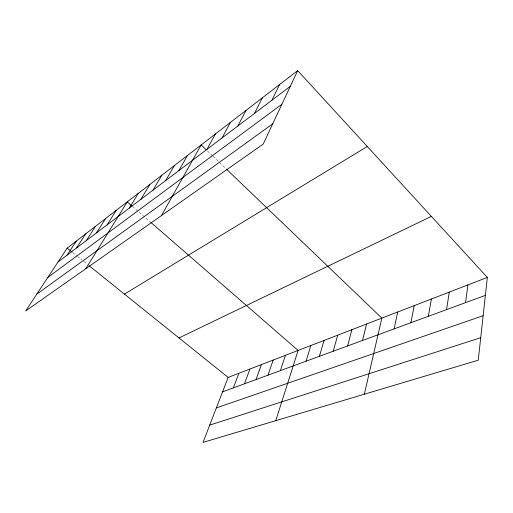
<?xml version="1.0" encoding="UTF-8"?>
<svg xmlns="http://www.w3.org/2000/svg" width="513" height="513" viewBox="0 0 513 513"><rect width="100%" height="100%" fill="white"/><g stroke="black" fill="none" stroke-linecap="round" stroke-linejoin="round"><path stroke-width="0.38" stroke-dasharray="2.56 1.92" d="M72.711 252.556L77.008 256.006M77.623 256.5L81.92 259.95M83.728 261.406L87.338 264.304M132.501 206.463L150.194 221.853M207.387 150.905L212.478 155.785M213.049 156.324L226.13 168.867"/><path stroke-width="0.77" d="M487.35 277.418L478.244 360.197L203.039 442.392L228.138 377.433L487.35 277.418L297.681 70.608L67.19 248.112L25.65 310.974L263.195 144.102L297.681 70.608M465.548 302.657L467.907 284.914M446.56 309.628L449.273 292.109M428.355 316.309L431.388 299.008M410.894 322.715L414.222 305.633M394.131 328.871L397.729 312M364.326 394.221L381.858 318.118L226.701 169.412M362.524 340.472L366.59 324.011M347.615 345.948L351.886 329.686M333.251 351.219L337.708 335.156M319.413 356.304L324.043 340.427M306.062 361.203L310.846 345.518M275.77 420.666L298.111 350.437L150.79 222.366M280.374 370.636L285.433 355.329M268.004 375.17L273.192 360.049M256.064 379.556L261.361 364.615M244.521 383.795L249.921 369.033M233.364 387.892L238.853 373.304M271.941 100.215L279.598 84.53M254.493 113.411L262.393 97.784M237.885 125.967L246.003 110.41M222.065 137.926L230.363 122.447M206.976 149.341L215.434 133.944M161.486 215.55L201.167 144.935L206.258 149.815M178.793 170.649L187.508 155.452M165.622 180.614L174.433 165.526M153.002 190.156L161.896 175.177M140.902 199.3L149.873 184.436M129.302 208.079L138.324 193.33M85.774 268.741L127.224 201.878L131.912 205.957M107.127 224.841L116.233 210.343M96.534 232.851L105.665 218.48M86.351 240.552L95.501 226.31M76.552 247.965L85.709 233.851M67.12 255.096L76.283 241.11M58.033 261.97L290.307 86.325M47.773 277.495L281.894 104.248M36.776 294.141L272.692 123.857M124.428 294.109L367.27 146.481M178.999 337.952L431.382 216.383M222.565 391.855L485.375 295.379M216.351 407.931L483.143 315.687M209.721 425.11L480.719 337.695M67.19 248.112L72.096 252.063M89.147 265.753L228.138 377.433"/></g></svg>
